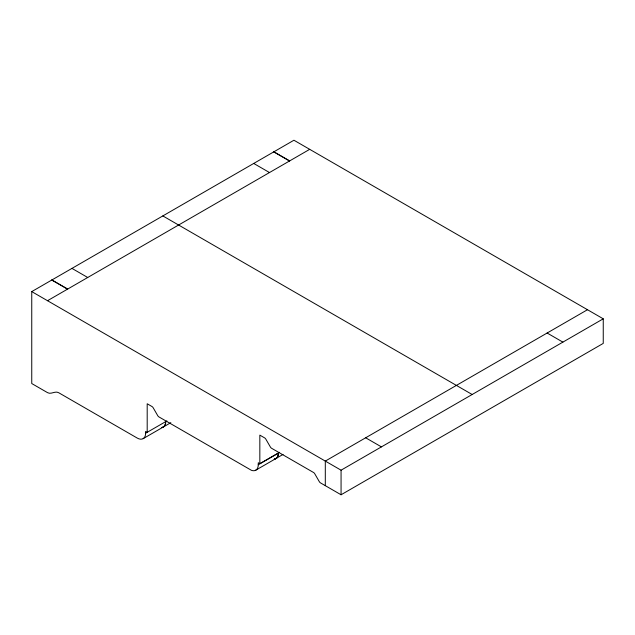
<?xml version="1.0" encoding="UTF-8"?>
<svg xmlns="http://www.w3.org/2000/svg" width="635" height="635" viewBox="0 0 635 635"><rect width="100%" height="100%" fill="white"/><g stroke="black" fill="none" stroke-linecap="round" stroke-linejoin="round"><path stroke-width="0.95" d="M31.75 291.608L293.934 140.232L603.25 318.818L603.25 343.392L341.066 494.768L320.572 482.933A2.596 1.5 60 0 1 319.23 481.513L314.825 473.885A2.596 1.5 60 0 0 313.484 472.464L271.661 448.318A2.596 1.5 60 0 1 270.32 446.897L265.914 439.277A2.596 1.5 60 0 0 264.565 437.856L259.834 435.126L259.834 463.669L258.262 462.756L258.262 464.756A11.867 6.85 60 0 1 251.523 470.368L159.02 416.965A2.596 1.5 60 0 1 157.67 415.544L153.265 407.916A2.596 1.5 60 0 0 151.924 406.495L147.193 403.765L147.193 432.308L145.613 431.403L145.613 433.221A11.859 6.85 60 0 1 137.224 438.063L58.706 392.732C55.245 390.596 50.975 394.772 47.514 392.636L31.75 383.54L31.75 291.608L341.066 470.186L603.25 318.818M47.514 300.704L309.697 149.336M145.605 433.213L166.902 420.934M143.153 438.65L163.171 427.085M163.33 426.998L170.839 422.664M259.834 463.669L279.543 452.287M258.262 464.756L278.44 453.112A11.867 6.85 60 0 1 274.376 459.065M255.357 470.416L275.376 458.859M275.534 458.764L283.043 454.43M587.486 309.721L325.303 461.089L325.303 485.664M273.907 151.797L289.671 160.901M273.748 151.884L289.512 160.988M253.73 163.449L269.494 172.545M547.124 333.018L562.888 342.122M162.838 215.924L472.162 394.502M365.665 437.785L381.429 446.889M71.953 268.391L87.717 277.495M51.927 279.956L67.699 289.052M51.768 280.043L67.54 289.147M341.066 470.186L341.066 494.768M278.281 453.2A11.867 6.85 60 0 1 274.217 459.161M165.791 421.569A11.859 6.85 60 0 1 162.06 427.466M165.632 421.656A11.859 6.85 60 0 1 161.901 427.553"/></g></svg>
